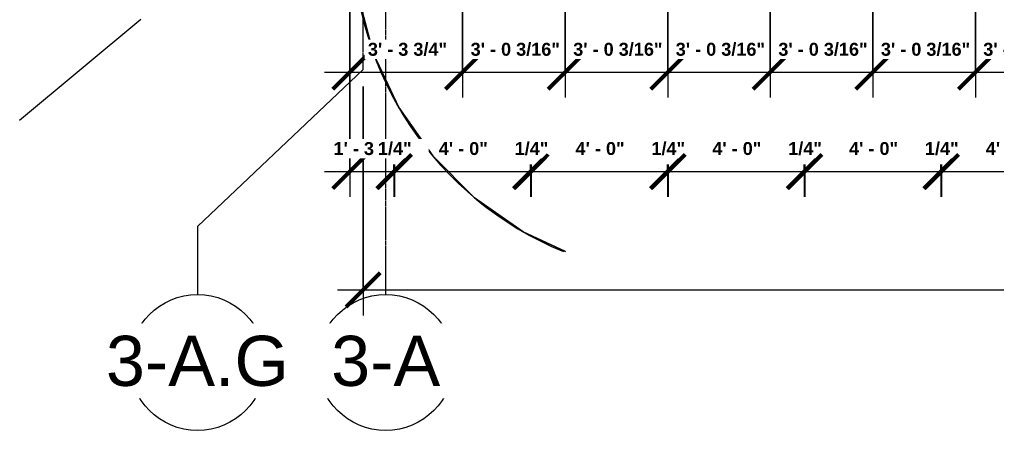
# Model space of a CAD drawing. Header units: inches. Extents: x 21592 to 24810, y -23179 to -20467.
# Drawn here: x 21940.4 to 22285.1, y -23097.1 to -22952.1 of the extents above; entities that cross this region are included whole.
import ezdxf

# ---------------------------------------------------------------- set-up
doc = ezdxf.new("R2010")
doc.units = ezdxf.units.IN
doc.header["$MEASUREMENT"] = 0
doc.linetypes.add('Grid Line 1_2_', pattern=[0.875, 0.5, -0.125, 0.125, -0.125])
for name, color, linetype, lineweight in [('A-ANNO-DIMS', 211, 'Continuous', 9), ('A-ANNO-DIMS-96', 211, 'Continuous', 9), ('A-SITE-ROAD', 130, 'Continuous', 140), ('A-SITE-SWLK', 140, 'Continuous', 140), ('C-TOPO', 7, 'Continuous', 20), ('S-GRID', 1, 'Continuous', 9), ('S-GRID-IDEN', 1, 'Continuous', 9)]:
    doc.layers.add(name, color=color, linetype=linetype, lineweight=lineweight)
doc.styles.add('Arial', font='arial.ttf', dxfattribs={"height": 17.703593})
doc.styles.add('Arial_B', font='arialbd.ttf', dxfattribs={"height": 9.132806})
doc.styles.add('Arial_B_1', font='arialbd.ttf', dxfattribs={"height": 4.566403})
doc.dimstyles.new('OD_Dimension', dxfattribs={"dimscale": 12, "dimtxt": 9, "dimasz": 1, "dimexe": 0.75, "dimexo": 0.5, "dimgap": 0.5, "dimtad": 1, "dimdec": 4, "dimrnd": 0.0625, "dimzin": 3, "dimdsep": 46, "dimlunit": 4, "dimtxsty": 'Arial_B', "dimblk1": 'OBLIQUE', "dimblk2": 'OBLIQUE', "dimsah": 1, "dimcen": 0.09, "dimdle": 0.75, "dimazin": 0, "dimtfac": 1, "dimtdec": 4, "dimtix": 1, "dimtmove": 1, "dimatfit": 3, "dimfxl": 1, "dimtvp": 1, "dimtfill": 1, "dimfrac": 2, "dimtolj": 1, "dimtzin": 0, "dimlwd": 13, "dimlwe": 13, "dimarcsym": 2})
doc.dimstyles.new('OD_Dimension_2_1', dxfattribs={"dimscale": 12, "dimtxt": 4.5, "dimasz": 1, "dimexe": 0.75, "dimexo": 0.5, "dimgap": 0.375, "dimtad": 1, "dimdec": 4, "dimrnd": 0.0625, "dimzin": 3, "dimdsep": 46, "dimlunit": 4, "dimtxsty": 'Arial_B_1', "dimblk1": 'OBLIQUE', "dimblk2": 'OBLIQUE', "dimsah": 1, "dimcen": 0.09, "dimdle": 0.75, "dimazin": 0, "dimtfac": 1, "dimtdec": 4, "dimtix": 1, "dimtmove": 0, "dimatfit": 3, "dimfxl": 1, "dimtvp": 1, "dimtfill": 1, "dimfrac": 2, "dimtolj": 1, "dimtzin": 0, "dimlwd": 13, "dimlwe": 13, "dimarcsym": 2})
doc.dimstyles.new('OD_Dimension_2_2', dxfattribs={"dimscale": 12, "dimtxt": 4.5, "dimasz": 1, "dimexe": 0.75, "dimexo": 0.5, "dimgap": 0.375, "dimtad": 1, "dimdec": 4, "dimrnd": 0.0625, "dimzin": 3, "dimdsep": 46, "dimlunit": 4, "dimtxsty": 'Arial_B_1', "dimblk1": 'OBLIQUE', "dimblk2": 'OBLIQUE', "dimsah": 1, "dimcen": 0.09, "dimdle": 0.75, "dimazin": 0, "dimtfac": 1, "dimtdec": 4, "dimtix": 1, "dimtmove": 0, "dimatfit": 3, "dimfxl": 1, "dimtvp": 1, "dimtfill": 1, "dimfrac": 2, "dimtolj": 1, "dimtzin": 0, "dimlwd": 13, "dimlwe": 13, "dimarcsym": 2})
doc.dimstyles.new('OD_Dimension_2_3', dxfattribs={"dimscale": 12, "dimtxt": 4.5, "dimasz": 1, "dimexe": 0.75, "dimexo": 0.5, "dimgap": 0.375, "dimtad": 1, "dimdec": 4, "dimrnd": 0.0625, "dimzin": 3, "dimdsep": 46, "dimlunit": 4, "dimtxsty": 'Arial_B_1', "dimblk1": 'OBLIQUE', "dimblk2": 'OBLIQUE', "dimsah": 1, "dimcen": 0.09, "dimdle": 0.75, "dimazin": 0, "dimtfac": 1, "dimtdec": 4, "dimtix": 1, "dimtmove": 0, "dimatfit": 3, "dimfxl": 1, "dimtvp": 1, "dimtfill": 1, "dimfrac": 2, "dimtolj": 1, "dimtzin": 0, "dimlwd": 13, "dimlwe": 13, "dimarcsym": 2})
doc.dimstyles.new('OD_Dimension_2_4', dxfattribs={"dimscale": 12, "dimtxt": 4.5, "dimasz": 1, "dimexe": 0.75, "dimexo": 0.5, "dimgap": 0.375, "dimtad": 1, "dimdec": 4, "dimrnd": 0.0625, "dimzin": 3, "dimdsep": 46, "dimlunit": 4, "dimtxsty": 'Arial_B_1', "dimblk1": 'OBLIQUE', "dimblk2": 'OBLIQUE', "dimsah": 1, "dimcen": 0.09, "dimdle": 0.75, "dimazin": 0, "dimtfac": 1, "dimtdec": 4, "dimtix": 1, "dimtmove": 0, "dimatfit": 3, "dimfxl": 1, "dimtvp": 1, "dimtfill": 1, "dimfrac": 2, "dimtolj": 1, "dimtzin": 0, "dimlwd": 13, "dimlwe": 13, "dimarcsym": 2})

# ---------------------------------------------------------------- blocks, each defined once
blk = doc.blocks.new('Grid - Grid Head - Circle-14747-Enlarged First Floor Plan _West_')
at = {"layer": 'S-GRID-IDEN'}
blk.add_circle((0, 0), 0.25, dxfattribs=at)
blk = doc.blocks.new('DIMBLOCK1-Enlarged First Floor Plan _West_')
at = {"layer": 'A-ANNO-DIMS-96', "lineweight": 13}
for p, q in [((22061.64, -22975.77), (22061.64, -23056.53)), ((22061.64, -23047.53), (22061.64, -22975.77)), ((22807.39, -23045.04), (22807.39, -23056.53)), ((22807.39, -23047.53), (22807.39, -23045.04)), ((22052.64, -23047.53), (22816.39, -23047.53))]:
    blk.add_line(p, q, dxfattribs=at)
at = {"layer": 'A-ANNO-DIMS-96', "lineweight": 50}
for p, q in [((22061.64, -23047.53), (22067.64, -23041.53)), ((22807.39, -23047.53), (22813.39, -23041.53)), ((22061.64, -23047.53), (22055.64, -23053.53)), ((22807.39, -23047.53), (22801.39, -23053.53))]:
    blk.add_line(p, q, dxfattribs=at)
at = {"layer": 'A-ANNO-DIMS-96', "lineweight": 13}
blk.add_ellipse((22465.02, -23047.53), major_axis=(30.5, 0), ratio=0.236231, start_param=1.570796, end_param=3.141593, dxfattribs=at)
at = {"layer": 'A-ANNO-DIMS-96', "color": 0, "lineweight": 13, "insert": (22404.02, -23035.76), "char_height": 9.1328, "width": 73.2, "attachment_point": 1, "line_spacing_factor": 0.938532, "style": 'Arial_B', "bg_fill": 3, "box_fill_scale": 1.25, "bg_fill_color": 0, "bg_fill_transparency": 0}
blk.add_mtext('62\' - 1 3/4"', dxfattribs=at)
blk = doc.blocks.new('_Oblique')
at = {"color": 0, "linetype": 'ByBlock', "lineweight": -2}
blk.add_line((-0.5, -0.5), (0.5, 0.5), dxfattribs=at)
blk = doc.blocks.new('DIMBLOCK62-Enlarged First Floor Plan _West_')
at = {"layer": 'A-ANNO-DIMS-96', "lineweight": 13}
for p, q in [((22096.77, -22804.43), (22096.77, -22979.65)), ((22096.77, -22970.65), (22096.77, -22804.43)), ((22057.02, -22810.43), (22057.02, -22979.65)), ((22057.02, -22970.65), (22057.02, -22810.43)), ((22048.02, -22970.65), (22096.77, -22970.65))]:
    blk.add_line(p, q, dxfattribs=at)
at = {"layer": 'A-ANNO-DIMS-96', "lineweight": 50}
for p, q in [((22057.02, -22970.65), (22063.02, -22964.65)), ((22096.77, -22970.65), (22102.77, -22964.65)), ((22057.02, -22970.65), (22051.02, -22976.65)), ((22096.77, -22970.65), (22090.77, -22976.65))]:
    blk.add_line(p, q, dxfattribs=at)
at = {"layer": 'A-ANNO-DIMS-96', "color": 0, "lineweight": 13, "insert": (22063.35, -22960.29), "char_height": 4.5664, "width": 32.4857, "attachment_point": 1, "line_spacing_factor": 0.938532, "style": 'Arial_B_1', "bg_fill": 3, "box_fill_scale": 1.25, "bg_fill_color": 0, "bg_fill_transparency": 0}
blk.add_mtext('3\' - 3 3/4"', dxfattribs=at)
blk = doc.blocks.new('DIMBLOCK63-Enlarged First Floor Plan _West_')
at = {"layer": 'A-ANNO-DIMS-96', "lineweight": 13}
for p, q in [((22096.77, -22804.43), (22096.77, -22979.65)), ((22096.77, -22970.65), (22096.77, -22804.43)), ((22132.95, -22804.43), (22132.95, -22979.65)), ((22132.95, -22970.65), (22132.95, -22804.43)), ((22096.77, -22970.65), (22132.95, -22970.65))]:
    blk.add_line(p, q, dxfattribs=at)
at = {"layer": 'A-ANNO-DIMS-96', "lineweight": 50}
for p, q in [((22096.77, -22970.65), (22102.77, -22964.65)), ((22132.95, -22970.65), (22138.95, -22964.65)), ((22096.77, -22970.65), (22090.77, -22976.65)), ((22132.95, -22970.65), (22126.95, -22976.65))]:
    blk.add_line(p, q, dxfattribs=at)
at = {"layer": 'A-ANNO-DIMS-96', "color": 0, "lineweight": 13, "insert": (22099.61, -22960.29), "char_height": 4.5664, "width": 36.6, "attachment_point": 1, "line_spacing_factor": 0.938532, "style": 'Arial_B_1', "bg_fill": 3, "box_fill_scale": 1.25, "bg_fill_color": 0, "bg_fill_transparency": 0}
blk.add_mtext('3\' - 0 3/16"', dxfattribs=at)
blk = doc.blocks.new('DIMBLOCK64-Enlarged First Floor Plan _West_')
at = {"layer": 'A-ANNO-DIMS-96', "lineweight": 13}
for p, q in [((22132.95, -22804.43), (22132.95, -22979.65)), ((22132.95, -22970.65), (22132.95, -22804.43)), ((22169.14, -22804.43), (22169.14, -22979.65)), ((22169.14, -22970.65), (22169.14, -22804.43)), ((22132.95, -22970.65), (22169.14, -22970.65))]:
    blk.add_line(p, q, dxfattribs=at)
at = {"layer": 'A-ANNO-DIMS-96', "lineweight": 50}
for p, q in [((22132.95, -22970.65), (22138.95, -22964.65)), ((22169.14, -22970.65), (22175.14, -22964.65)), ((22132.95, -22970.65), (22126.95, -22976.65)), ((22169.14, -22970.65), (22163.14, -22976.65))]:
    blk.add_line(p, q, dxfattribs=at)
at = {"layer": 'A-ANNO-DIMS-96', "color": 0, "lineweight": 13, "insert": (22135.8, -22960.29), "char_height": 4.5664, "width": 36.6, "attachment_point": 1, "line_spacing_factor": 0.938532, "style": 'Arial_B_1', "bg_fill": 3, "box_fill_scale": 1.25, "bg_fill_color": 0, "bg_fill_transparency": 0}
blk.add_mtext('3\' - 0 3/16"', dxfattribs=at)
blk = doc.blocks.new('DIMBLOCK65-Enlarged First Floor Plan _West_')
at = {"layer": 'A-ANNO-DIMS-96', "lineweight": 13}
for p, q in [((22169.14, -22804.43), (22169.14, -22979.65)), ((22169.14, -22970.65), (22169.14, -22804.43)), ((22205.33, -22804.43), (22205.33, -22979.65)), ((22205.33, -22970.65), (22205.33, -22804.43)), ((22169.14, -22970.65), (22205.33, -22970.65))]:
    blk.add_line(p, q, dxfattribs=at)
at = {"layer": 'A-ANNO-DIMS-96', "lineweight": 50}
for p, q in [((22169.14, -22970.65), (22175.14, -22964.65)), ((22205.33, -22970.65), (22211.33, -22964.65)), ((22169.14, -22970.65), (22163.14, -22976.65)), ((22205.33, -22970.65), (22199.33, -22976.65))]:
    blk.add_line(p, q, dxfattribs=at)
at = {"layer": 'A-ANNO-DIMS-96', "color": 0, "lineweight": 13, "insert": (22171.98, -22960.29), "char_height": 4.5664, "width": 36.6, "attachment_point": 1, "line_spacing_factor": 0.938532, "style": 'Arial_B_1', "bg_fill": 3, "box_fill_scale": 1.25, "bg_fill_color": 0, "bg_fill_transparency": 0}
blk.add_mtext('3\' - 0 3/16"', dxfattribs=at)
blk = doc.blocks.new('DIMBLOCK66-Enlarged First Floor Plan _West_')
at = {"layer": 'A-ANNO-DIMS-96', "lineweight": 13}
for p, q in [((22205.33, -22804.43), (22205.33, -22979.65)), ((22205.33, -22970.65), (22205.33, -22804.43)), ((22241.52, -22804.43), (22241.52, -22979.65)), ((22241.52, -22970.65), (22241.52, -22804.43)), ((22205.33, -22970.65), (22241.52, -22970.65))]:
    blk.add_line(p, q, dxfattribs=at)
at = {"layer": 'A-ANNO-DIMS-96', "lineweight": 50}
for p, q in [((22205.33, -22970.65), (22211.33, -22964.65)), ((22241.52, -22970.65), (22247.52, -22964.65)), ((22205.33, -22970.65), (22199.33, -22976.65)), ((22241.52, -22970.65), (22235.52, -22976.65))]:
    blk.add_line(p, q, dxfattribs=at)
at = {"layer": 'A-ANNO-DIMS-96', "color": 0, "lineweight": 13, "insert": (22208.17, -22960.29), "char_height": 4.5664, "width": 36.6, "attachment_point": 1, "line_spacing_factor": 0.938532, "style": 'Arial_B_1', "bg_fill": 3, "box_fill_scale": 1.25, "bg_fill_color": 0, "bg_fill_transparency": 0}
blk.add_mtext('3\' - 0 3/16"', dxfattribs=at)
blk = doc.blocks.new('DIMBLOCK67-Enlarged First Floor Plan _West_')
at = {"layer": 'A-ANNO-DIMS-96', "lineweight": 13}
for p, q in [((22241.52, -22804.43), (22241.52, -22979.65)), ((22241.52, -22970.65), (22241.52, -22804.43)), ((22277.7, -22804.43), (22277.7, -22979.65)), ((22277.7, -22970.65), (22277.7, -22804.43)), ((22241.52, -22970.65), (22277.7, -22970.65))]:
    blk.add_line(p, q, dxfattribs=at)
at = {"layer": 'A-ANNO-DIMS-96', "lineweight": 50}
for p, q in [((22241.52, -22970.65), (22247.52, -22964.65)), ((22277.7, -22970.65), (22283.7, -22964.65)), ((22241.52, -22970.65), (22235.52, -22976.65)), ((22277.7, -22970.65), (22271.7, -22976.65))]:
    blk.add_line(p, q, dxfattribs=at)
at = {"layer": 'A-ANNO-DIMS-96', "color": 0, "lineweight": 13, "insert": (22244.36, -22960.29), "char_height": 4.5664, "width": 36.6, "attachment_point": 1, "line_spacing_factor": 0.938532, "style": 'Arial_B_1', "bg_fill": 3, "box_fill_scale": 1.25, "bg_fill_color": 0, "bg_fill_transparency": 0}
blk.add_mtext('3\' - 0 3/16"', dxfattribs=at)
blk = doc.blocks.new('DIMBLOCK68-Enlarged First Floor Plan _West_')
at = {"layer": 'A-ANNO-DIMS-96', "lineweight": 13}
for p, q in [((22277.7, -22804.43), (22277.7, -22979.65)), ((22277.7, -22970.65), (22277.7, -22804.43)), ((22313.77, -22968.16), (22313.77, -22979.65)), ((22313.77, -22970.65), (22313.77, -22968.16)), ((22277.7, -22970.65), (22313.77, -22970.65))]:
    blk.add_line(p, q, dxfattribs=at)
at = {"layer": 'A-ANNO-DIMS-96', "lineweight": 50}
for p, q in [((22277.7, -22970.65), (22283.7, -22964.65)), ((22313.77, -22970.65), (22319.77, -22964.65)), ((22277.7, -22970.65), (22271.7, -22976.65)), ((22313.77, -22970.65), (22307.77, -22976.65))]:
    blk.add_line(p, q, dxfattribs=at)
at = {"layer": 'A-ANNO-DIMS-96', "color": 0, "lineweight": 13, "insert": (22280.48, -22960.29), "char_height": 4.5664, "width": 36.6, "attachment_point": 1, "line_spacing_factor": 0.938532, "style": 'Arial_B_1', "bg_fill": 3, "box_fill_scale": 1.25, "bg_fill_color": 0, "bg_fill_transparency": 0}
blk.add_mtext('3\' - 0 1/16"', dxfattribs=at)
blk = doc.blocks.new('DIMBLOCK199-Enlarged First Floor Plan _West_')
at = {"layer": 'A-ANNO-DIMS-96', "lineweight": 13}
for p, q in [((22057.02, -22810.43), (22057.02, -23014.69)), ((22057.02, -23005.69), (22057.02, -22810.43)), ((22072.52, -23003.2), (22072.52, -23014.69)), ((22072.52, -23005.69), (22072.52, -23003.2)), ((22048.02, -23005.69), (22072.52, -23005.69))]:
    blk.add_line(p, q, dxfattribs=at)
at = {"layer": 'A-ANNO-DIMS-96', "lineweight": 50}
for p, q in [((22057.02, -23005.69), (22063.02, -22999.69)), ((22072.52, -23005.69), (22078.52, -22999.69)), ((22057.02, -23005.69), (22051.02, -23011.69)), ((22072.52, -23005.69), (22066.52, -23011.69))]:
    blk.add_line(p, q, dxfattribs=at)
at = {"layer": 'A-ANNO-DIMS-96', "color": 0, "lineweight": 13, "insert": (22051.23, -22995.33), "char_height": 4.5664, "width": 32.4857, "attachment_point": 1, "line_spacing_factor": 0.938532, "style": 'Arial_B_1', "bg_fill": 3, "box_fill_scale": 1.25, "bg_fill_color": 0, "bg_fill_transparency": 0}
blk.add_mtext('1\' - 3 1/2"', dxfattribs=at)
blk = doc.blocks.new('DIMBLOCK200-Enlarged First Floor Plan _West_')
at = {"layer": 'A-ANNO-DIMS-96', "lineweight": 50}
for p, q in [((22072.52, -23005.69), (22078.52, -22999.69)), ((22072.77, -23005.69), (22078.77, -22999.69)), ((22072.52, -23005.69), (22066.52, -23011.69)), ((22072.77, -23005.69), (22066.77, -23011.69))]:
    blk.add_line(p, q, dxfattribs=at)
at = {"layer": 'A-ANNO-DIMS-96', "lineweight": 13}
for p, q in [((22072.52, -23003.2), (22072.52, -23014.69)), ((22072.52, -23005.69), (22072.52, -23003.2)), ((22072.77, -23003.2), (22072.77, -23014.69)), ((22072.77, -23005.69), (22072.77, -23003.2)), ((22072.52, -23005.69), (22072.77, -23005.69))]:
    blk.add_line(p, q, dxfattribs=at)
at = {"layer": 'A-ANNO-DIMS-96', "color": 0, "lineweight": 13, "insert": (22066.89, -22995.33), "char_height": 4.566, "width": 13.8, "attachment_point": 1, "line_spacing_factor": 0.938532, "style": 'Arial_B_1', "bg_fill": 3, "box_fill_scale": 1.25, "bg_fill_color": 0, "bg_fill_transparency": 0}
blk.add_mtext('1/4"', dxfattribs=at)
blk = doc.blocks.new('DIMBLOCK201-Enlarged First Floor Plan _West_')
at = {"layer": 'A-ANNO-DIMS-96', "lineweight": 50}
for p, q in [((22072.77, -23005.69), (22078.77, -22999.69)), ((22120.77, -23005.69), (22126.77, -22999.69)), ((22072.77, -23005.69), (22066.77, -23011.69)), ((22120.77, -23005.69), (22114.77, -23011.69))]:
    blk.add_line(p, q, dxfattribs=at)
at = {"layer": 'A-ANNO-DIMS-96', "lineweight": 13}
for p, q in [((22072.77, -23003.2), (22072.77, -23014.69)), ((22072.77, -23005.69), (22072.77, -23003.2)), ((22120.77, -23003.2), (22120.77, -23014.69)), ((22120.77, -23005.69), (22120.77, -23003.2)), ((22072.77, -23005.69), (22120.77, -23005.69))]:
    blk.add_line(p, q, dxfattribs=at)
at = {"layer": 'A-ANNO-DIMS-96', "color": 0, "lineweight": 13, "insert": (22088.37, -22995.33), "char_height": 4.566, "width": 20.1429, "attachment_point": 1, "line_spacing_factor": 0.938532, "style": 'Arial_B_1', "bg_fill": 3, "box_fill_scale": 1.25, "bg_fill_color": 0, "bg_fill_transparency": 0}
blk.add_mtext('4\' - 0"', dxfattribs=at)
blk = doc.blocks.new('DIMBLOCK202-Enlarged First Floor Plan _West_')
at = {"layer": 'A-ANNO-DIMS-96', "lineweight": 50}
for p, q in [((22120.77, -23005.69), (22126.77, -22999.69)), ((22121.02, -23005.69), (22127.02, -22999.69)), ((22120.77, -23005.69), (22114.77, -23011.69)), ((22121.02, -23005.69), (22115.02, -23011.69))]:
    blk.add_line(p, q, dxfattribs=at)
at = {"layer": 'A-ANNO-DIMS-96', "lineweight": 13}
for p, q in [((22120.77, -23003.2), (22120.77, -23014.69)), ((22120.77, -23005.69), (22120.77, -23003.2)), ((22121.02, -23003.2), (22121.02, -23014.69)), ((22121.02, -23005.69), (22121.02, -23003.2)), ((22120.77, -23005.69), (22121.02, -23005.69))]:
    blk.add_line(p, q, dxfattribs=at)
at = {"layer": 'A-ANNO-DIMS-96', "color": 0, "lineweight": 13, "insert": (22115.14, -22995.33), "char_height": 4.566, "width": 13.8, "attachment_point": 1, "line_spacing_factor": 0.938532, "style": 'Arial_B_1', "bg_fill": 3, "box_fill_scale": 1.25, "bg_fill_color": 0, "bg_fill_transparency": 0}
blk.add_mtext('1/4"', dxfattribs=at)
blk = doc.blocks.new('DIMBLOCK203-Enlarged First Floor Plan _West_')
at = {"layer": 'A-ANNO-DIMS-96', "lineweight": 50}
for p, q in [((22121.02, -23005.69), (22127.02, -22999.69)), ((22169.02, -23005.69), (22175.02, -22999.69)), ((22121.02, -23005.69), (22115.02, -23011.69)), ((22169.02, -23005.69), (22163.02, -23011.69))]:
    blk.add_line(p, q, dxfattribs=at)
at = {"layer": 'A-ANNO-DIMS-96', "lineweight": 13}
for p, q in [((22121.02, -23003.2), (22121.02, -23014.69)), ((22121.02, -23005.69), (22121.02, -23003.2)), ((22169.02, -23003.2), (22169.02, -23014.69)), ((22169.02, -23005.69), (22169.02, -23003.2)), ((22121.02, -23005.69), (22169.02, -23005.69))]:
    blk.add_line(p, q, dxfattribs=at)
at = {"layer": 'A-ANNO-DIMS-96', "color": 0, "lineweight": 13, "insert": (22136.62, -22995.33), "char_height": 4.566, "width": 20.1429, "attachment_point": 1, "line_spacing_factor": 0.938532, "style": 'Arial_B_1', "bg_fill": 3, "box_fill_scale": 1.25, "bg_fill_color": 0, "bg_fill_transparency": 0}
blk.add_mtext('4\' - 0"', dxfattribs=at)
blk = doc.blocks.new('DIMBLOCK204-Enlarged First Floor Plan _West_')
at = {"layer": 'A-ANNO-DIMS-96', "lineweight": 50}
for p, q in [((22169.02, -23005.69), (22175.02, -22999.69)), ((22169.27, -23005.69), (22175.27, -22999.69)), ((22169.02, -23005.69), (22163.02, -23011.69)), ((22169.27, -23005.69), (22163.27, -23011.69))]:
    blk.add_line(p, q, dxfattribs=at)
at = {"layer": 'A-ANNO-DIMS-96', "lineweight": 13}
for p, q in [((22169.02, -23003.2), (22169.02, -23014.69)), ((22169.02, -23005.69), (22169.02, -23003.2)), ((22169.27, -23003.2), (22169.27, -23014.69)), ((22169.27, -23005.69), (22169.27, -23003.2)), ((22169.02, -23005.69), (22169.27, -23005.69))]:
    blk.add_line(p, q, dxfattribs=at)
at = {"layer": 'A-ANNO-DIMS-96', "color": 0, "lineweight": 13, "insert": (22163.39, -22995.33), "char_height": 4.566, "width": 13.8, "attachment_point": 1, "line_spacing_factor": 0.938532, "style": 'Arial_B_1', "bg_fill": 3, "box_fill_scale": 1.25, "bg_fill_color": 0, "bg_fill_transparency": 0}
blk.add_mtext('1/4"', dxfattribs=at)
blk = doc.blocks.new('DIMBLOCK205-Enlarged First Floor Plan _West_')
at = {"layer": 'A-ANNO-DIMS-96', "lineweight": 50}
for p, q in [((22169.27, -23005.69), (22175.27, -22999.69)), ((22217.27, -23005.69), (22223.27, -22999.69)), ((22169.27, -23005.69), (22163.27, -23011.69)), ((22217.27, -23005.69), (22211.27, -23011.69))]:
    blk.add_line(p, q, dxfattribs=at)
at = {"layer": 'A-ANNO-DIMS-96', "lineweight": 13}
for p, q in [((22169.27, -23003.2), (22169.27, -23014.69)), ((22169.27, -23005.69), (22169.27, -23003.2)), ((22217.27, -23003.2), (22217.27, -23014.69)), ((22217.27, -23005.69), (22217.27, -23003.2)), ((22169.27, -23005.69), (22217.27, -23005.69))]:
    blk.add_line(p, q, dxfattribs=at)
at = {"layer": 'A-ANNO-DIMS-96', "color": 0, "lineweight": 13, "insert": (22184.87, -22995.33), "char_height": 4.566, "width": 20.1429, "attachment_point": 1, "line_spacing_factor": 0.938532, "style": 'Arial_B_1', "bg_fill": 3, "box_fill_scale": 1.25, "bg_fill_color": 0, "bg_fill_transparency": 0}
blk.add_mtext('4\' - 0"', dxfattribs=at)
blk = doc.blocks.new('DIMBLOCK206-Enlarged First Floor Plan _West_')
at = {"layer": 'A-ANNO-DIMS-96', "lineweight": 50}
for p, q in [((22217.27, -23005.69), (22223.27, -22999.69)), ((22217.52, -23005.69), (22223.52, -22999.69)), ((22217.27, -23005.69), (22211.27, -23011.69)), ((22217.52, -23005.69), (22211.52, -23011.69))]:
    blk.add_line(p, q, dxfattribs=at)
at = {"layer": 'A-ANNO-DIMS-96', "lineweight": 13}
for p, q in [((22217.27, -23003.2), (22217.27, -23014.69)), ((22217.27, -23005.69), (22217.27, -23003.2)), ((22217.52, -23003.2), (22217.52, -23014.69)), ((22217.52, -23005.69), (22217.52, -23003.2)), ((22217.27, -23005.69), (22217.52, -23005.69))]:
    blk.add_line(p, q, dxfattribs=at)
at = {"layer": 'A-ANNO-DIMS-96', "color": 0, "lineweight": 13, "insert": (22211.64, -22995.33), "char_height": 4.566, "width": 13.8, "attachment_point": 1, "line_spacing_factor": 0.938532, "style": 'Arial_B_1', "bg_fill": 3, "box_fill_scale": 1.25, "bg_fill_color": 0, "bg_fill_transparency": 0}
blk.add_mtext('1/4"', dxfattribs=at)
blk = doc.blocks.new('DIMBLOCK207-Enlarged First Floor Plan _West_')
at = {"layer": 'A-ANNO-DIMS-96', "lineweight": 50}
for p, q in [((22217.52, -23005.69), (22223.52, -22999.69)), ((22265.52, -23005.69), (22271.52, -22999.69)), ((22217.52, -23005.69), (22211.52, -23011.69)), ((22265.52, -23005.69), (22259.52, -23011.69))]:
    blk.add_line(p, q, dxfattribs=at)
at = {"layer": 'A-ANNO-DIMS-96', "lineweight": 13}
for p, q in [((22217.52, -23003.2), (22217.52, -23014.69)), ((22217.52, -23005.69), (22217.52, -23003.2)), ((22265.52, -23003.2), (22265.52, -23014.69)), ((22265.52, -23005.69), (22265.52, -23003.2)), ((22217.52, -23005.69), (22265.52, -23005.69))]:
    blk.add_line(p, q, dxfattribs=at)
at = {"layer": 'A-ANNO-DIMS-96', "color": 0, "lineweight": 13, "insert": (22233.12, -22995.33), "char_height": 4.566, "width": 20.1429, "attachment_point": 1, "line_spacing_factor": 0.938532, "style": 'Arial_B_1', "bg_fill": 3, "box_fill_scale": 1.25, "bg_fill_color": 0, "bg_fill_transparency": 0}
blk.add_mtext('4\' - 0"', dxfattribs=at)
blk = doc.blocks.new('DIMBLOCK208-Enlarged First Floor Plan _West_')
at = {"layer": 'A-ANNO-DIMS-96', "lineweight": 50}
for p, q in [((22265.52, -23005.69), (22271.52, -22999.69)), ((22265.77, -23005.69), (22271.77, -22999.69)), ((22265.52, -23005.69), (22259.52, -23011.69)), ((22265.77, -23005.69), (22259.77, -23011.69))]:
    blk.add_line(p, q, dxfattribs=at)
at = {"layer": 'A-ANNO-DIMS-96', "lineweight": 13}
for p, q in [((22265.52, -23003.2), (22265.52, -23014.69)), ((22265.52, -23005.69), (22265.52, -23003.2)), ((22265.77, -23003.2), (22265.77, -23014.69)), ((22265.77, -23005.69), (22265.77, -23003.2)), ((22265.52, -23005.69), (22265.77, -23005.69))]:
    blk.add_line(p, q, dxfattribs=at)
at = {"layer": 'A-ANNO-DIMS-96', "color": 0, "lineweight": 13, "insert": (22259.89, -22995.33), "char_height": 4.566, "width": 13.8, "attachment_point": 1, "line_spacing_factor": 0.938532, "style": 'Arial_B_1', "bg_fill": 3, "box_fill_scale": 1.25, "bg_fill_color": 0, "bg_fill_transparency": 0}
blk.add_mtext('1/4"', dxfattribs=at)
blk = doc.blocks.new('DIMBLOCK209-Enlarged First Floor Plan _West_')
at = {"layer": 'A-ANNO-DIMS-96', "lineweight": 50}
for p, q in [((22265.77, -23005.69), (22271.77, -22999.69)), ((22313.77, -23005.69), (22319.77, -22999.69)), ((22265.77, -23005.69), (22259.77, -23011.69)), ((22313.77, -23005.69), (22307.77, -23011.69))]:
    blk.add_line(p, q, dxfattribs=at)
at = {"layer": 'A-ANNO-DIMS-96', "lineweight": 13}
for p, q in [((22265.77, -23003.2), (22265.77, -23014.69)), ((22265.77, -23005.69), (22265.77, -23003.2)), ((22313.77, -23003.2), (22313.77, -23014.69)), ((22313.77, -23005.69), (22313.77, -23003.2)), ((22265.77, -23005.69), (22313.77, -23005.69))]:
    blk.add_line(p, q, dxfattribs=at)
at = {"layer": 'A-ANNO-DIMS-96', "color": 0, "lineweight": 13, "insert": (22281.37, -22995.33), "char_height": 4.566, "width": 20.1429, "attachment_point": 1, "line_spacing_factor": 0.938532, "style": 'Arial_B_1', "bg_fill": 3, "box_fill_scale": 1.25, "bg_fill_color": 0, "bg_fill_transparency": 0}
blk.add_mtext('4\' - 0"', dxfattribs=at)

msp = doc.modelspace()

# ---------------------------------------------------------------- linework, layer by layer
at = {"layer": 'A-SITE-ROAD', "color": 43, "lineweight": 13}
msp.add_line((21983.23523, -22952.06748), (21940.44966, -22987.72212), dxfattribs=at)
at = {"layer": 'A-SITE-SWLK', "color": 43, "lineweight": 13}
msp.add_arc((22178.14023, -22923.08555), 120, 180, 247.5647391, dxfattribs=at)
at = {"layer": 'C-TOPO', "color": 43, "lineweight": 13}
for p, q in [((22059.96387, -22943.92383), (22065.37646, -22964.12842)), ((22065.37646, -22964.12842), (22059.96387, -22943.92383)), ((22065.37646, -22964.12842), (22074.2168, -22983.08496)), ((22074.2168, -22983.08496), (22065.37646, -22964.12842)), ((22074.2168, -22983.08496), (22086.21533, -23000.2207)), ((22086.21533, -23000.2207), (22074.2168, -22983.08496)), ((22086.21533, -23000.2207), (22101.00586, -23015.01123)), ((22101.00586, -23015.01123), (22086.21533, -23000.2207)), ((22101.00586, -23015.01123), (22118.14014, -23027.0083)), ((22118.14014, -23027.0083), (22101.00586, -23015.01123)), ((22118.14014, -23027.0083), (22133.02111, -23033.94747)), ((22133.02111, -23033.94747), (22118.14014, -23027.0083))]:
    msp.add_line(p, q, dxfattribs=at)
at = {"layer": 'S-GRID', "linetype": 'Grid Line 1_2_'}
for p, q in [((22069.64023, -23049.14903), (22069.64023, -20633.37408)), ((22061.64023, -22969.76788), (22061.64023, -20681.37408))]:
    msp.add_line(p, q, dxfattribs=at)
at = {"layer": 'S-GRID'}
for p, q in [((22061.64023, -22969.76788), (22003.2372, -23025.14903)), ((22003.2372, -23025.14903), (22003.2372, -23049.14903))]:
    msp.add_line(p, q, dxfattribs=at)

# ---------------------------------------------------------------- block references
at = {"layer": 'S-GRID-IDEN', "xscale": 95.99999999999994, "yscale": 95.99999999999994, "zscale": 95.99999999999994}
for p in [(22003.2372, -23073.14903), (22069.64023, -23073.14903)]:
    msp.add_blockref('Grid - Grid Head - Circle-14747-Enlarged First Floor Plan _West_', p, dxfattribs=at)

# ---------------------------------------------------------------- next in the draw order: texts
at = {"layer": 'S-GRID-IDEN', "insert": (22069.63561, -23063.71216), "char_height": 17.703593, "width": 45.792, "attachment_point": 2, "line_spacing_factor": 0.938532, "style": 'Arial', "bg_fill": 3, "box_fill_scale": 1.25, "bg_fill_color": 0, "bg_fill_transparency": 0}
msp.add_mtext('3-A', dxfattribs=at)

# ---------------------------------------------------------------- next in the draw order: dimensions: what is measured, and where the dimension line sits
at = {"layer": 'A-ANNO-DIMS', "lineweight": 13}
dim = msp.add_linear_dim(base=(22807.39023, -23047.52547), p1=(22061.64023, -22969.76788), p2=(22807.39023, -23039.04019), dimstyle='OD_Dimension', override={"dimpost": '<>', "dimfxl": 748.960423}, dxfattribs=at)
dim.commit()
dim.dimension.update_dxf_attribs({"geometry": 'DIMBLOCK1-Enlarged First Floor Plan _West_', "text_midpoint": (22440.61523, -23041.8476), "dimtype": 160})

# ---------------------------------------------------------------- next in the draw order: texts
at = {"layer": 'S-GRID-IDEN', "insert": (22003.23259, -23063.71216), "char_height": 17.703593, "width": 76.896, "attachment_point": 2, "line_spacing_factor": 0.938532, "style": 'Arial', "bg_fill": 3, "box_fill_scale": 1.25, "bg_fill_color": 0, "bg_fill_transparency": 0}
msp.add_mtext('3-A.G', dxfattribs=at)

# ---------------------------------------------------------------- next in the draw order: dimensions: what is measured, and where the dimension line sits
at = {"layer": 'A-ANNO-DIMS', "lineweight": 13}
dim = msp.add_linear_dim(base=(22096.76523, -22970.64582), p1=(22057.01523, -22804.42781), p2=(22096.76523, -22798.42781), dimstyle='OD_Dimension_2_1', override={"dimpost": '<>', "dimfxl": 40.20028}, dxfattribs=at)
dim.commit()
dim.dimension.update_dxf_attribs({"geometry": 'DIMBLOCK62-Enlarged First Floor Plan _West_', "text_midpoint": (22076.89023, -22963.78474)})

# ---------------------------------------------------------------- next in the draw order: dimensions: what is measured, and where the dimension line sits
for base, p1, p2, dimstyle, override, picture, middle in [((22132.95273, -22970.64582), (22096.76523, -22798.42781), (22132.95273, -22798.42781), 'OD_Dimension_2_2', {"dimpost": '<>', "dimfxl": 36.1875}, 'DIMBLOCK63-Enlarged First Floor Plan _West_', (22114.85898, -22963.78474)), ((22072.51523, -23005.68557), (22057.01523, -22804.42781), (22072.51523, -22997.20029), 'OD_Dimension_2_4', {"dimpost": '<>', "dimfxl": 193.394623}, 'DIMBLOCK199-Enlarged First Floor Plan _West_', (22064.76523, -22998.8245))]:
    dim = msp.add_linear_dim(base=base, p1=p1, p2=p2, dimstyle=dimstyle, override=override, dxfattribs=at)
    dim.commit()
    dim.dimension.update_dxf_attribs({"geometry": picture, "text_midpoint": middle})

# ---------------------------------------------------------------- next in the draw order: dimensions: what is measured, and where the dimension line sits
for base, p1, p2, dimstyle, override, picture, middle in [((22169.14023, -22970.64582), (22132.95273, -22798.42781), (22169.14023, -22798.42781), 'OD_Dimension_2_2', {"dimpost": '<>', "dimfxl": 36.1875}, 'DIMBLOCK64-Enlarged First Floor Plan _West_', (22151.04648, -22963.78474)), ((22072.76523, -23005.68557), (22072.51523, -22997.20029), (22072.76523, -22997.20029), 'OD_Dimension_2_4', {"dimpost": '<>', "dimfxl": 0.25}, 'DIMBLOCK200-Enlarged First Floor Plan _West_', (22072.64023, -22998.8245))]:
    dim = msp.add_linear_dim(base=base, p1=p1, p2=p2, dimstyle=dimstyle, override=override, dxfattribs=at)
    dim.commit()
    dim.dimension.update_dxf_attribs({"geometry": picture, "text_midpoint": middle})

# ---------------------------------------------------------------- next in the draw order: dimensions: what is measured, and where the dimension line sits
for base, p1, p2, dimstyle, override, picture, middle in [((22205.32773, -22970.64582), (22169.14023, -22798.42781), (22205.32773, -22798.42781), 'OD_Dimension_2_2', {"dimpost": '<>', "dimfxl": 36.1875}, 'DIMBLOCK65-Enlarged First Floor Plan _West_', (22187.23398, -22963.78474)), ((22120.76523, -23005.68557), (22072.76523, -22997.20029), (22120.76523, -22997.20029), 'OD_Dimension_2_4', {"dimpost": '<>', "dimfxl": 48}, 'DIMBLOCK201-Enlarged First Floor Plan _West_', (22096.76523, -22998.85409))]:
    dim = msp.add_linear_dim(base=base, p1=p1, p2=p2, dimstyle=dimstyle, override=override, dxfattribs=at)
    dim.commit()
    dim.dimension.update_dxf_attribs({"geometry": picture, "text_midpoint": middle})

# ---------------------------------------------------------------- next in the draw order: dimensions: what is measured, and where the dimension line sits
for base, p1, p2, dimstyle, override, picture, middle in [((22241.51523, -22970.64582), (22205.32773, -22798.42781), (22241.51523, -22798.42781), 'OD_Dimension_2_2', {"dimpost": '<>', "dimfxl": 36.1875}, 'DIMBLOCK66-Enlarged First Floor Plan _West_', (22223.42148, -22963.78474)), ((22121.01523, -23005.68557), (22120.76523, -22997.20029), (22121.01523, -22997.20029), 'OD_Dimension_2_4', {"dimpost": '<>', "dimfxl": 0.25}, 'DIMBLOCK202-Enlarged First Floor Plan _West_', (22120.89023, -22998.8245))]:
    dim = msp.add_linear_dim(base=base, p1=p1, p2=p2, dimstyle=dimstyle, override=override, dxfattribs=at)
    dim.commit()
    dim.dimension.update_dxf_attribs({"geometry": picture, "text_midpoint": middle})

# ---------------------------------------------------------------- next in the draw order: dimensions: what is measured, and where the dimension line sits
for base, p1, p2, dimstyle, override, picture, middle in [((22277.70273, -22970.64582), (22241.51523, -22798.42781), (22277.70273, -22798.42781), 'OD_Dimension_2_2', {"dimpost": '<>', "dimfxl": 36.1875}, 'DIMBLOCK67-Enlarged First Floor Plan _West_', (22259.60898, -22963.78474)), ((22169.01523, -23005.68557), (22121.01523, -22997.20029), (22169.01523, -22997.20029), 'OD_Dimension_2_4', {"dimpost": '<>', "dimfxl": 48}, 'DIMBLOCK203-Enlarged First Floor Plan _West_', (22145.01523, -22998.85409))]:
    dim = msp.add_linear_dim(base=base, p1=p1, p2=p2, dimstyle=dimstyle, override=override, dxfattribs=at)
    dim.commit()
    dim.dimension.update_dxf_attribs({"geometry": picture, "text_midpoint": middle})

# ---------------------------------------------------------------- next in the draw order: dimensions: what is measured, and where the dimension line sits
for base, p1, p2, dimstyle, override, picture, middle in [((22313.76523, -22970.64582), (22277.70273, -22798.42781), (22313.76523, -22962.16053), 'OD_Dimension_2_3', {"dimpost": '<>', "dimfxl": 167.657116}, 'DIMBLOCK68-Enlarged First Floor Plan _West_', (22295.73398, -22963.78474)), ((22169.26523, -23005.68557), (22169.01523, -22997.20029), (22169.26523, -22997.20029), 'OD_Dimension_2_4', {"dimpost": '<>', "dimfxl": 0.25}, 'DIMBLOCK204-Enlarged First Floor Plan _West_', (22169.14023, -22998.8245))]:
    dim = msp.add_linear_dim(base=base, p1=p1, p2=p2, dimstyle=dimstyle, override=override, dxfattribs=at)
    dim.commit()
    dim.dimension.update_dxf_attribs({"geometry": picture, "text_midpoint": middle})

# ---------------------------------------------------------------- next in the draw order: dimensions: what is measured, and where the dimension line sits
dim = msp.add_linear_dim(base=(22217.26523, -23005.68557), p1=(22169.26523, -22997.20029), p2=(22217.26523, -22997.20029), dimstyle='OD_Dimension_2_4', override={"dimpost": '<>', "dimfxl": 48}, dxfattribs=at)
dim.commit()
dim.dimension.update_dxf_attribs({"geometry": 'DIMBLOCK205-Enlarged First Floor Plan _West_', "text_midpoint": (22193.26523, -22998.85409)})

# ---------------------------------------------------------------- next in the draw order: dimensions: what is measured, and where the dimension line sits
dim = msp.add_linear_dim(base=(22217.51523, -23005.68557), p1=(22217.26523, -22997.20029), p2=(22217.51523, -22997.20029), dimstyle='OD_Dimension_2_4', override={"dimpost": '<>', "dimfxl": 0.25}, dxfattribs=at)
dim.commit()
dim.dimension.update_dxf_attribs({"geometry": 'DIMBLOCK206-Enlarged First Floor Plan _West_', "text_midpoint": (22217.39023, -22998.8245)})

# ---------------------------------------------------------------- next in the draw order: dimensions: what is measured, and where the dimension line sits
dim = msp.add_linear_dim(base=(22265.51523, -23005.68557), p1=(22217.51523, -22997.20029), p2=(22265.51523, -22997.20029), dimstyle='OD_Dimension_2_4', override={"dimpost": '<>', "dimfxl": 48}, dxfattribs=at)
dim.commit()
dim.dimension.update_dxf_attribs({"geometry": 'DIMBLOCK207-Enlarged First Floor Plan _West_', "text_midpoint": (22241.51523, -22998.85409)})

# ---------------------------------------------------------------- next in the draw order: dimensions: what is measured, and where the dimension line sits
dim = msp.add_linear_dim(base=(22265.76523, -23005.68557), p1=(22265.51523, -22997.20029), p2=(22265.76523, -22997.20029), dimstyle='OD_Dimension_2_4', override={"dimpost": '<>', "dimfxl": 0.25}, dxfattribs=at)
dim.commit()
dim.dimension.update_dxf_attribs({"geometry": 'DIMBLOCK208-Enlarged First Floor Plan _West_', "text_midpoint": (22265.64023, -22998.8245)})

# ---------------------------------------------------------------- next in the draw order: dimensions: what is measured, and where the dimension line sits
dim = msp.add_linear_dim(base=(22313.76523, -23005.68557), p1=(22265.76523, -22997.20029), p2=(22313.76523, -22997.20029), dimstyle='OD_Dimension_2_4', override={"dimpost": '<>', "dimfxl": 48}, dxfattribs=at)
dim.commit()
dim.dimension.update_dxf_attribs({"geometry": 'DIMBLOCK209-Enlarged First Floor Plan _West_', "text_midpoint": (22289.76523, -22998.85409)})

doc.saveas('drawing.dxf')
